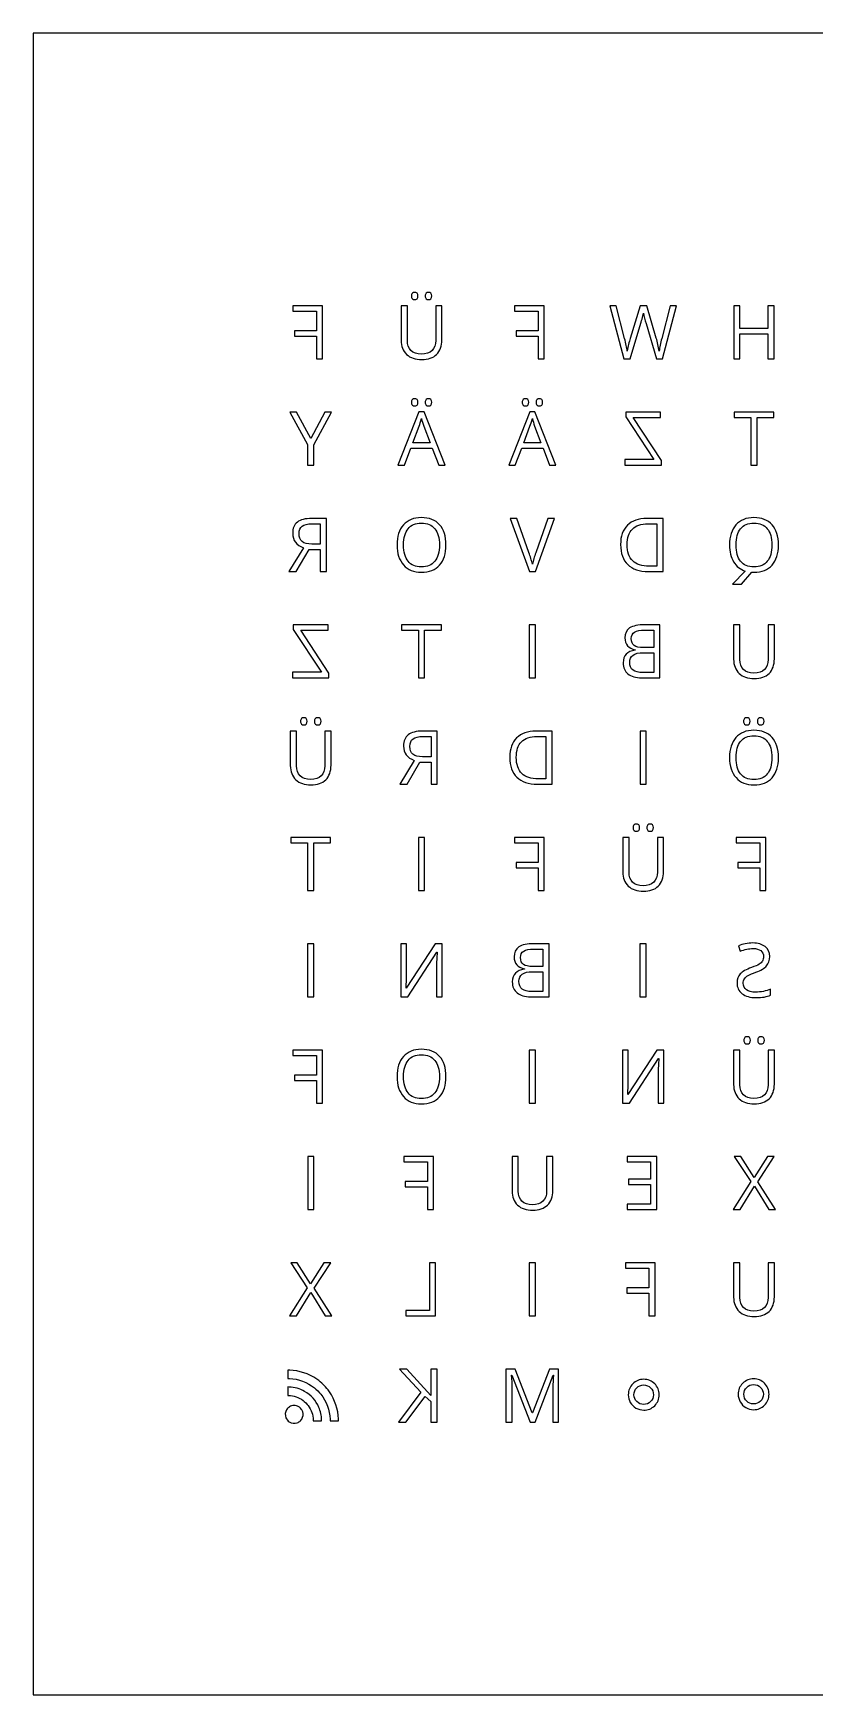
# Model space of a CAD drawing. Header units: millimetres. Extents: x 0 to 500, y 0 to 500.
# Drawn here: x 0 to 235, y 0 to 500 of the extents above; entities that cross this region are included whole.
import ezdxf

# ---------------------------------------------------------------- set-up
doc = ezdxf.new("R2010")
doc.units = ezdxf.units.MM
doc.layers.get('0').update_dxf_attribs({"linetype": 'CONTINUOUS'})

msp = doc.modelspace()

# ---------------------------------------------------------------- linework, layer by layer
at = {"color": 7}
for points in [[(500.000005, 500), (0, 500), (0, -0.000005), (500.000005, -0.000005)], [(115.664827, 420.927652)], [(119.830824, 420.927652)], [(85.122147, 402.001371), (86.980977, 402.001371), (86.980977, 417.98648), (78.069493, 417.98648), (78.069493, 416.335485), (85.122147, 416.335485), (85.122147, 410.485939), (78.495922, 410.485939), (78.495922, 408.83495), (85.122147, 408.83495)], [(151.762195, 402.001371), (153.621026, 402.001371), (153.621026, 417.98648), (144.709541, 417.98648), (144.709541, 416.335485), (151.762195, 416.335485), (151.762195, 410.485939), (145.13597, 410.485939), (145.13597, 408.83495), (151.762195, 408.83495)], [(210.605952, 402.001371), (212.464782, 402.001371), (212.464782, 409.523771), (220.884221, 409.523771), (220.884221, 402.001371), (222.743051, 402.001371), (222.743051, 417.98648), (220.884221, 417.98648), (220.884221, 411.185699), (212.464782, 411.185699), (212.464782, 417.98648), (210.605952, 417.98648)], [(83.405451, 377.995741), (79.141055, 385.988295), (77.129137, 385.988295), (82.465095, 376.202607), (82.465095, 370.003186), (84.345806, 370.003186), (84.345806, 376.115141), (89.670837, 385.988295), (87.637038, 385.988295)], [(111.55897, 370.003186), (113.549033, 375.087367), (119.956554, 375.087367), (121.924736, 370.003186), (123.805447, 370.003186), (117.485398, 386.053896), (115.92179, 386.053896), (109.634523, 370.003186)], [(115.65935, 388.929462)], [(119.825347, 388.929462)], [(144.879007, 370.003186), (146.869071, 375.087367), (153.276591, 375.087367), (155.244774, 370.003186), (157.125485, 370.003186), (150.805436, 386.053896), (149.241827, 386.053896), (142.95456, 370.003186)], [(148.979387, 388.929462)], [(153.145384, 388.929462)], [(177.865484, 370.003186), (188.854503, 370.003186), (188.854503, 371.457368), (180.369448, 384.31543), (188.59209, 384.31543), (188.59209, 385.988295), (178.106044, 385.988295), (178.106044, 384.534108), (186.591099, 371.686979), (177.865484, 371.686979)], [(215.756014, 370.003186), (217.61487, 370.003186), (217.61487, 384.337301), (222.677461, 384.337301), (222.677461, 385.988295), (210.693423, 385.988295), (210.693423, 384.337301), (215.756014, 384.337301)], [(109.366632, 346.019416)], [(122.105155, 346.019416)], [(176.56429, 346.150623)], [(178.532473, 346.085022)], [(209.326612, 346.019427)], [(222.065136, 346.019416)], [(77.905478, 306.006807), (88.894497, 306.006807), (88.894497, 307.460999), (80.409441, 320.319056), (88.632056, 320.319056), (88.632056, 321.991916), (78.146037, 321.991916), (78.146037, 320.537729), (86.631092, 307.690599), (77.905478, 307.690599)], [(115.796034, 306.006807), (117.654864, 306.006807), (117.654864, 320.340926), (122.717481, 320.340926), (122.717481, 321.991916), (110.733443, 321.991916), (110.733443, 320.340926), (115.796034, 320.340926)], [(150.963974, 306.006807), (150.963974, 321.991916), (149.105144, 321.991916), (149.105144, 306.006807)], [(82.344816, 292.934903)], [(86.510813, 292.934903)], [(215.526382, 292.934903)], [(219.692379, 292.934903)], [(184.283959, 274.008628), (184.283959, 289.993731), (182.425102, 289.993731), (182.425102, 274.008628)], [(143.244332, 282.154254)], [(145.212514, 282.088653)], [(209.326612, 282.023047)], [(222.065136, 282.023047)], [(182.304822, 260.936735)], [(186.470819, 260.936735)], [(82.476022, 242.010459), (84.334879, 242.010459), (84.334879, 256.344573), (89.39747, 256.344573), (89.39747, 257.995563), (77.413432, 257.995563), (77.413432, 256.344573), (82.476023, 256.344573)], [(117.643936, 242.010459), (117.643936, 257.995563), (115.785106, 257.995563), (115.785106, 242.010459)], [(151.762195, 242.010459), (153.621026, 242.010459), (153.621026, 257.995563), (144.709541, 257.995563), (144.709541, 256.344573), (151.762195, 256.344573), (151.762195, 250.495027), (145.13597, 250.495027), (145.13597, 248.844033), (151.762195, 248.844033)], [(218.402138, 242.010459), (220.260968, 242.010459), (220.260968, 257.995563), (211.349484, 257.995563), (211.349484, 256.344573), (218.402138, 256.344573), (218.402138, 250.495027), (211.775913, 250.495027), (211.775913, 248.844033), (218.402138, 248.844033)], [(84.323925, 210.012275), (84.323925, 225.997368), (82.465095, 225.997368), (82.465095, 210.012275)], [(184.248928, 210.012275), (184.248928, 225.997368), (182.390098, 225.997368), (182.390098, 210.012275)], [(211.57147, 214.265478)], [(215.624807, 196.940376)], [(219.790777, 196.940376)], [(85.122147, 178.014095), (86.980977, 178.014095), (86.980977, 193.999189), (78.069493, 193.999189), (78.069493, 192.348215), (85.122147, 192.348215), (85.122147, 186.498674), (78.495922, 186.498674), (78.495922, 184.847674), (85.122147, 184.847674)], [(150.963974, 178.014095), (150.963974, 193.999189), (149.105144, 193.999189), (149.105144, 178.014095)], [(109.366632, 186.02851)], [(122.105155, 186.02851)], [(84.360411, 146.015916), (84.360411, 162.001009), (82.501581, 162.001009), (82.501581, 146.015916)], [(118.478591, 146.015916), (120.337421, 146.015916), (120.337421, 162.001009), (111.425937, 162.001009), (111.425937, 160.350009), (118.478591, 160.350009), (118.478591, 154.500469), (111.852366, 154.500469), (111.852366, 152.849495), (118.478591, 152.849495)], [(178.514243, 146.015916), (187.425727, 146.015916), (187.425727, 162.001009), (178.514243, 162.001009), (178.514243, 160.350009), (185.566897, 160.350009), (185.566897, 155.200239), (178.940672, 155.200239), (178.940672, 153.560166), (185.566897, 153.560166), (185.566897, 147.677844), (178.514243, 147.677844)], [(210.380104, 146.00573), (212.49042, 146.00573), (216.787624, 153.036132), (221.161372, 146.00573), (223.129554, 146.00573), (217.815451, 154.359102), (222.768716, 161.990849), (220.713062, 161.990849), (216.743889, 155.660217), (212.741933, 161.990849), (210.762797, 161.990849), (215.716062, 154.424719)], [(77.025262, 114.017711), (79.135579, 114.017711), (83.432782, 121.048087), (87.80653, 114.017711), (89.774713, 114.017711), (84.460609, 122.371056), (89.413874, 130.002804), (87.35822, 130.002804), (83.389047, 123.672171), (79.387091, 130.002804), (77.407955, 130.002804), (82.36122, 122.436673)], [(150.963974, 114.017711), (150.963974, 130.002804), (149.105144, 130.002804), (149.105144, 114.017711)], [(185.082154, 114.017711), (186.940984, 114.017711), (186.940984, 130.002804), (178.0295, 130.002804), (178.0295, 128.351804), (185.082154, 128.351804), (185.082154, 122.502263), (178.455929, 122.502263), (178.455929, 120.85129), (185.082154, 120.85129)], [(120.95607, 113.983976), (120.95607, 129.969995), (119.09724, 129.969995), (119.09724, 115.667864), (112.044586, 115.667864), (112.044586, 113.983976)], [(109.84775, 82.019505), (112.034611, 82.019505), (117.862615, 89.771506), (119.535575, 88.284521), (119.535575, 82.019505), (121.394432, 82.019505), (121.394432, 98.004598), (119.535575, 98.004598), (119.535575, 90.077655), (112.286097, 98.004598), (110.08831, 98.004598), (116.517711, 91.061693)], [(186.45534, 90.290342)], [(188.168626, 90.290342)], [(219.496507, 90.426867)], [(221.209793, 90.426867)], [(76.982399, 82.121581)]]:
    msp.add_lwpolyline(points, close=True, dxfattribs=at)
for points in [[(110.60221, 417.98648), (110.60221, 407.643171)], [(112.461066, 407.57757), (112.461066, 417.98648), (110.60221, 417.98648)], [(122.83776, 407.686907), (122.83776, 417.98648), (120.978904, 417.98648), (120.978904, 407.555705)], [(177.78349, 408.13519), (175.268573, 417.98648), (173.30039, 417.98648), (177.575739, 402.001371)], [(187.296372, 408.266397), (184.43157, 417.98648), (182.463387, 417.98648), (179.456424, 408.178926)], [(184.212865, 412.639886), (187.340108, 402.001371), (189.177057, 402.001371), (193.430525, 417.98648), (191.462343, 417.98648), (188.936524, 408.113325)], [(177.575739, 402.001371), (179.412688, 402.001371), (182.63833, 412.705486)], [(114.12855, 376.760227), (115.98738, 381.713205)], [(117.419781, 381.713205), (119.300493, 376.760227), (114.12855, 376.760227)], [(147.448588, 376.760227), (149.307418, 381.713205)], [(150.739819, 381.713205), (152.62053, 376.760227), (147.448588, 376.760227)], [(86.264776, 344.6527), (86.264776, 338.004997), (88.123633, 338.004997), (88.123633, 353.9901), (83.738958, 353.9901)], [(83.848284, 352.360981), (86.264776, 352.360981), (86.264776, 346.249027)], [(145.37653, 353.9901), (143.375539, 353.9901), (149.137952, 338.004997), (150.974901, 338.004997), (156.704506, 353.9901), (154.736324, 353.9901), (151.062372, 343.646802)], [(149.0286, 343.712403), (145.37653, 353.9901)], [(184.896284, 338.004997), (189.324694, 338.004997), (189.324694, 353.9901), (184.426093, 353.9901)], [(184.76505, 352.382846), (187.465838, 352.382846), (187.465838, 339.612256), (185.202433, 339.612256)], [(81.202186, 345.188455), (76.861247, 338.004997), (79.059061, 338.004997), (82.929809, 344.6527), (86.264776, 344.6527)], [(86.264776, 346.249027), (83.717077, 346.249027)], [(214.050245, 338.158069), (210.245113, 334.200061), (212.945901, 334.200061), (216.06219, 337.808189), (216.663561, 337.786334)], [(182.840604, 306.006807), (188.417121, 306.006807), (188.417121, 321.991916)], [(183.824695, 320.384657), (186.55829, 320.384657), (186.55829, 315.147399)], [(188.417121, 321.991916), (183.901239, 321.991916)], [(210.562216, 321.991916), (210.562216, 311.648612)], [(212.421047, 311.583012), (212.421047, 321.991916), (210.562216, 321.991916)], [(222.79774, 311.692348), (222.79774, 321.991916), (220.938884, 321.991916), (220.938884, 311.561141)], [(186.55829, 315.147399), (183.496691, 315.147399)], [(180.981773, 314.49138), (180.981773, 314.382044)], [(186.55829, 313.572948), (186.55829, 307.592201), (183.223323, 307.592201)], [(183.376411, 313.572948), (186.55829, 313.572948)], [(77.282225, 289.993731), (77.282225, 279.650433)], [(79.141055, 279.584827), (79.141055, 289.993731), (77.282225, 289.993731)], [(89.517749, 279.694164), (89.517749, 289.993731), (87.658919, 289.993731), (87.658919, 279.562962)], [(119.584788, 280.656331), (119.584788, 274.008628), (121.443618, 274.008628), (121.443618, 289.993731), (117.058943, 289.993731)], [(117.168295, 288.364607), (119.584788, 288.364607), (119.584788, 282.252658)], [(151.576299, 274.008628), (156.00471, 274.008628), (156.00471, 289.993731), (151.106135, 289.993731)], [(151.445092, 288.386478), (154.14588, 288.386478), (154.14588, 275.615887), (151.882475, 275.615887)], [(114.522171, 281.192081), (110.181258, 274.008628), (112.379046, 274.008628), (116.24982, 280.656331), (119.584788, 280.656331)], [(119.584788, 282.252658), (117.037088, 282.252658)], [(177.242232, 257.995563), (177.242232, 247.652254)], [(179.101062, 247.586659), (179.101062, 257.995563), (177.242232, 257.995563)], [(189.477756, 247.695995), (189.477756, 257.995563), (187.618926, 257.995563), (187.618926, 247.564788)], [(112.21503, 216.823973), (112.21503, 225.997368), (110.47648, 225.997368), (110.47648, 210.012275)], [(121.246794, 219.098199), (121.246794, 210.012275), (122.96349, 210.012275), (122.96349, 225.997368), (120.864101, 225.997368), (112.14944, 212.636359), (112.061969, 212.636359)], [(149.520645, 210.012275), (155.097162, 210.012275), (155.097162, 225.997368)], [(155.097162, 225.997368), (150.581281, 225.997368)], [(211.976018, 225.352287), (212.555534, 223.734095)], [(110.47648, 210.012275), (112.59775, 210.012275), (121.334292, 223.427946), (121.421763, 223.427946)], [(150.504737, 224.390103), (153.238332, 224.390103), (153.238332, 219.152861)], [(147.661815, 218.496827), (147.661815, 218.387501)], [(153.238332, 217.578405), (153.238332, 211.597658), (149.903339, 211.597658)], [(150.056427, 217.578405), (153.238332, 217.578405)], [(153.238332, 219.152861), (150.176706, 219.152861)], [(221.63106, 210.526148), (221.63106, 212.319283)], [(178.855052, 184.825793), (178.855052, 193.999189), (177.116475, 193.999189), (177.116475, 178.014095)], [(177.116475, 178.014095), (179.237746, 178.014095), (187.974288, 191.429767), (188.061759, 191.429767)], [(187.886816, 187.100019), (187.886816, 178.014095), (189.603512, 178.014095), (189.603512, 193.999189), (187.504123, 193.999189), (178.789436, 180.63818), (178.701965, 180.63818)], [(210.562216, 193.999189), (210.562216, 183.655885)], [(212.421047, 183.590295), (212.421047, 193.999189), (210.562216, 193.999189)], [(222.79774, 183.699621), (222.79774, 193.999189), (220.938884, 193.999189), (220.938884, 183.56844)], [(143.958654, 162.001009), (143.958654, 151.657706)], [(145.817484, 151.592116), (145.817484, 162.001009), (143.958654, 162.001009)], [(156.194178, 151.701442), (156.194178, 162.001009), (154.335321, 162.001009), (154.335321, 151.570235)], [(210.562216, 130.002804), (210.562216, 119.6595)], [(212.421047, 119.59391), (212.421047, 130.002804), (210.562216, 130.002804)], [(222.79774, 119.703236), (222.79774, 130.002804), (220.938884, 130.002804), (220.938884, 119.572029)], [(77.091355, 97.680907), (76.549303, 97.694136), (76.553536, 96.432047), (76.55777, 95.169932), (77.008276, 95.156702)], [(156.234342, 92.187866), (156.234342, 82.019505), (157.951011, 82.019505), (157.951011, 98.004598), (155.151825, 98.004598), (150.089235, 84.818532), (150.001764, 84.818532), (144.895411, 98.004598), (142.11808, 98.004598), (142.11808, 82.019505), (143.976937, 82.019505), (143.976937, 92.319073)], [(143.823849, 96.167728), (143.91132, 96.167728), (149.378485, 82.019505), (150.876503, 82.019505)], [(150.876503, 82.019505), (156.299932, 96.189609), (156.387403, 96.189609)], [(76.909057, 92.608183), (76.557399, 92.617708), (76.549462, 91.356386), (76.541524, 90.095038), (76.788751, 90.087365)], [(84.159963, 82.716444), (84.167901, 82.469323), (85.430598, 82.476202), (85.430757, 82.476096)], [(85.430757, 82.476096), (86.693481, 82.482976), (86.686866, 82.762852)], [(89.230041, 82.934805), (89.24327, 82.484113), (90.504751, 82.481388)], [(90.504751, 82.481388), (91.76684, 82.478742), (91.753875, 83.019577)]]:
    msp.add_lwpolyline(points, dxfattribs=at)
for points in [[(113.980939, 421.74768), (113.776822, 421.580029), (113.674763, 421.306687), (113.674763, 420.927652)], [(113.674763, 420.927652), (113.674763, 420.563193), (113.776822, 420.289849), (113.980939, 420.107618)], [(114.680735, 421.999156), (114.411019, 421.999156), (114.177754, 421.915331), (113.980939, 421.74768)], [(113.980939, 420.107618), (114.177754, 419.932679), (114.411019, 419.845209), (114.680735, 419.845209)], [(115.380532, 421.74768), (115.183717, 421.915331), (114.950452, 421.999156), (114.680735, 421.999156)], [(114.680735, 419.845209), (114.950452, 419.845209), (115.183717, 419.932679), (115.380532, 420.107618)], [(115.664827, 420.927652), (115.664827, 421.306687), (115.570062, 421.580029), (115.380532, 421.74768)], [(115.380532, 420.107618), (115.570062, 420.289849), (115.664827, 420.563193), (115.664827, 420.927652)], [(118.135982, 421.74768), (117.931882, 421.580029), (117.829833, 421.306687), (117.829833, 420.927652)], [(117.829833, 420.927652), (117.829833, 420.563193), (117.931882, 420.289849), (118.135982, 420.107618)], [(118.846732, 421.999156), (118.569714, 421.999156), (118.332797, 421.915331), (118.135982, 421.74768)], [(118.135982, 420.107618), (118.332797, 419.932679), (118.569714, 419.845209), (118.846732, 419.845209)], [(119.546529, 421.74768), (119.349696, 421.915331), (119.116431, 421.999156), (118.846732, 421.999156)], [(118.846732, 419.845209), (119.116431, 419.845209), (119.349696, 419.932679), (119.546529, 420.107618)], [(119.830824, 420.927652), (119.830824, 421.306687), (119.736059, 421.580029), (119.546529, 421.74768)], [(119.546529, 420.107618), (119.736059, 420.289849), (119.830824, 420.563193), (119.830824, 420.927652)], [(183.152256, 414.498621), (183.341768, 415.220245), (183.440176, 415.653948), (183.447478, 415.79973)], [(183.447478, 415.79973), (183.607851, 414.837564), (183.86298, 413.784283), (184.212865, 412.639886)], [(182.63833, 412.705486), (182.791417, 413.179281), (182.962726, 413.776992), (183.152256, 414.498621)], [(110.60221, 407.643171), (110.60221, 405.820883), (111.152578, 404.388567), (112.253316, 403.346221)], [(113.554484, 404.483326), (112.825539, 405.204951), (112.461066, 406.236366), (112.461066, 407.57757)], [(120.978904, 407.555705), (120.978904, 406.221789), (120.614431, 405.197663), (119.885486, 404.483326)], [(121.263225, 403.357154), (122.312915, 404.406791), (122.83776, 405.850042), (122.83776, 407.686907)], [(178.570758, 404.35212), (178.432257, 405.38718), (178.169835, 406.648204), (177.78349, 408.13519)], [(179.456424, 408.178926), (179.106539, 407.049106), (178.811317, 405.773504), (178.570758, 404.35212)], [(188.171111, 404.35212), (187.974296, 405.686036), (187.682717, 406.990795), (187.296372, 408.266397)], [(188.936524, 408.113325), (188.586622, 406.728387), (188.331484, 405.474651), (188.171111, 404.35212)], [(112.253316, 403.346221), (113.354035, 402.303872), (114.866614, 401.782698), (116.791052, 401.782698)], [(116.670772, 403.411822), (115.322209, 403.411822), (114.283446, 403.76899), (113.554484, 404.483326)], [(119.885486, 404.483326), (119.156524, 403.76899), (118.084953, 403.411822), (116.670772, 403.411822)], [(116.791052, 401.782698), (118.715508, 401.782698), (120.206232, 402.307517), (121.263225, 403.357154)], [(114.675259, 390.000971), (114.405542, 390.000971), (114.172277, 389.917146), (113.975462, 389.749496)], [(115.375055, 389.749496), (115.17824, 389.917146), (114.944975, 390.000971), (114.675259, 390.000971)], [(118.841255, 390.000971), (118.564254, 390.000971), (118.327346, 389.917146), (118.130532, 389.749496)], [(119.541052, 389.749496), (119.344237, 389.917146), (119.110972, 390.000971), (118.841255, 390.000971)], [(147.995296, 390.000971), (147.72558, 390.000971), (147.492314, 389.917146), (147.2955, 389.749496)], [(148.695093, 389.749496), (148.498278, 389.917146), (148.265012, 390.000971), (147.995296, 390.000971)], [(152.161293, 390.000971), (151.884292, 390.000971), (151.647384, 389.917146), (151.450569, 389.749496)], [(152.861089, 389.749496), (152.664275, 389.917146), (152.431009, 390.000971), (152.161293, 390.000971)], [(113.975462, 389.749496), (113.771362, 389.581845), (113.669313, 389.3085), (113.669313, 388.929462)], [(113.669313, 388.929462), (113.669313, 388.565007), (113.771362, 388.291664), (113.975462, 388.109433)], [(113.975462, 388.109433), (114.172277, 387.934494), (114.405542, 387.847025), (114.675259, 387.847025)], [(114.675259, 387.847025), (114.944975, 387.847025), (115.17824, 387.934494), (115.375055, 388.109433)], [(115.65935, 388.929462), (115.65935, 389.3085), (115.564585, 389.581845), (115.375055, 389.749496)], [(115.375055, 388.109433), (115.564585, 388.291664), (115.65935, 388.565007), (115.65935, 388.929462)], [(118.130532, 389.749496), (117.926414, 389.581845), (117.824356, 389.3085), (117.824356, 388.929462)], [(117.824356, 388.929462), (117.824356, 388.565007), (117.926414, 388.291664), (118.130532, 388.109433)], [(118.130532, 388.109433), (118.327346, 387.934494), (118.564254, 387.847025), (118.841255, 387.847025)], [(118.841255, 387.847025), (119.110972, 387.847025), (119.344237, 387.934494), (119.541052, 388.109433)], [(119.825347, 388.929462), (119.825347, 389.3085), (119.730582, 389.581845), (119.541052, 389.749496)], [(119.541052, 388.109433), (119.730582, 388.291664), (119.825347, 388.565007), (119.825347, 388.929462)], [(147.2955, 389.749496), (147.0914, 389.581845), (146.98935, 389.3085), (146.98935, 388.929462)], [(146.98935, 388.929462), (146.98935, 388.565007), (147.0914, 388.291664), (147.2955, 388.109433)], [(147.2955, 388.109433), (147.492314, 387.934494), (147.72558, 387.847025), (147.995296, 387.847025)], [(147.995296, 387.847025), (148.265012, 387.847025), (148.498278, 387.934494), (148.695093, 388.109433)], [(148.979387, 388.929462), (148.979387, 389.3085), (148.884622, 389.581845), (148.695093, 389.749496)], [(148.695093, 388.109433), (148.884622, 388.291664), (148.979387, 388.565007), (148.979387, 388.929462)], [(151.450569, 389.749496), (151.246452, 389.581845), (151.144393, 389.3085), (151.144393, 388.929462)], [(151.144393, 388.929462), (151.144393, 388.565007), (151.246452, 388.291664), (151.450569, 388.109433)], [(151.450569, 388.109433), (151.647384, 387.934494), (151.884292, 387.847025), (152.161293, 387.847025)], [(152.161293, 387.847025), (152.431009, 387.847025), (152.664275, 387.934494), (152.861089, 388.109433)], [(153.145384, 388.929462), (153.145384, 389.3085), (153.050619, 389.581845), (152.861089, 389.749496)], [(152.861089, 388.109433), (153.050619, 388.291664), (153.145384, 388.565007), (153.145384, 388.929462)], [(115.98738, 381.713205), (116.227939, 382.340074), (116.475783, 383.10908), (116.730912, 384.020224)], [(116.730912, 384.020224), (116.891285, 383.320465), (117.120908, 382.551458), (117.419781, 381.713205)], [(149.307418, 381.713205), (149.547977, 382.340074), (149.795821, 383.10908), (150.05095, 384.020224)], [(150.05095, 384.020224), (150.211323, 383.320465), (150.440946, 382.551458), (150.739819, 381.713205)], [(79.398019, 352.863928), (78.457654, 352.113146), (77.987472, 350.983328), (77.987472, 349.474472)], [(83.738958, 353.9901), (81.77806, 353.9901), (80.331081, 353.614709), (79.398019, 352.863928)], [(79.911919, 349.376074), (79.911919, 350.432996), (80.225371, 351.194712), (80.852275, 351.661222)], [(80.852275, 351.661222), (81.471893, 352.127728), (82.470563, 352.360981), (83.848284, 352.360981)], [(111.302033, 352.054837), (110.011766, 350.597004), (109.366632, 348.585197), (109.366632, 346.019416)], [(116.681726, 354.241581), (114.385513, 354.241581), (112.592282, 353.512667), (111.302033, 352.054837)], [(111.334815, 346.019416), (111.334815, 348.169717), (111.786776, 349.798843), (112.690698, 350.906794)], [(112.690698, 350.906794), (113.587301, 352.022034), (114.917643, 352.579654), (116.681726, 352.579654)], [(122.148891, 352.087635), (120.865926, 353.523599), (119.043538, 354.241581), (116.681726, 354.241581)], [(116.681726, 352.579654), (118.453076, 352.579654), (119.80164, 352.01839), (120.727417, 350.895862)], [(120.727417, 350.895862), (121.645909, 349.780622), (122.105155, 348.15514), (122.105155, 346.019416)], [(124.073338, 346.041287), (124.073338, 348.643513), (123.431856, 350.658963), (122.148891, 352.087635)], [(178.630898, 351.92363), (177.253159, 350.54598), (176.56429, 348.621644), (176.56429, 346.150623)], [(178.532473, 346.085022), (178.532472, 348.16972), (179.057326, 349.74053), (180.107034, 350.797453)], [(184.426093, 353.9901), (181.94035, 353.9901), (180.008618, 353.301277), (178.630898, 351.92363)], [(180.107034, 350.797453), (181.14944, 351.854382), (182.702112, 352.382846), (184.76505, 352.382846)], [(211.262013, 352.054848), (209.971746, 350.597015), (209.326612, 348.585208), (209.326612, 346.019427)], [(216.641706, 354.241592), (214.345494, 354.241592), (212.552262, 353.512677), (211.262013, 352.054848)], [(211.294795, 346.019416), (211.294795, 348.169717), (211.746747, 349.798843), (212.650652, 350.906794)], [(212.650652, 350.906794), (213.547272, 352.022034), (214.877624, 352.579654), (216.641706, 352.579654)], [(222.108871, 352.087646), (220.825907, 353.52361), (219.003518, 354.241592), (216.641706, 354.241592)], [(216.641706, 352.579654), (218.413074, 352.579654), (219.761638, 352.01839), (220.687397, 350.895862)], [(220.687397, 350.895862), (221.60589, 349.780622), (222.065136, 348.15514), (222.065136, 346.019416)], [(224.033318, 346.041297), (224.033318, 348.643524), (223.391836, 350.658973), (222.108871, 352.087646)], [(77.987472, 349.474472), (77.987472, 347.360621), (79.059043, 345.931948), (81.202186, 345.188455)], [(80.83042, 347.02532), (80.218086, 347.550137), (79.911919, 348.333721), (79.911919, 349.376074)], [(83.717077, 346.249027), (82.404955, 346.249027), (81.442736, 346.507791), (80.83042, 347.02532)], [(109.366632, 346.019416), (109.366632, 343.460924), (110.015408, 341.449118), (111.31296, 339.984)], [(112.690698, 341.088308), (111.786776, 342.203548), (111.334815, 343.847251), (111.334815, 346.019416)], [(122.105155, 346.019416), (122.105155, 343.854539), (121.645909, 342.210836), (120.727417, 341.088308)], [(122.159818, 339.940265), (123.435498, 341.383518), (124.073338, 343.417192), (124.073338, 346.041287)], [(176.56429, 346.150623), (176.56429, 343.511948), (177.282316, 341.492854), (178.718369, 340.093342)], [(180.205433, 341.24138), (179.090126, 342.334755), (178.532472, 343.949302), (178.532473, 346.085022)], [(209.326612, 346.019416), (209.326612, 343.971164), (209.73848, 342.269147), (210.562216, 340.913365)], [(212.650652, 341.088308), (211.746747, 342.203548), (211.294795, 343.847251), (211.294795, 346.019416)], [(222.065136, 346.019416), (222.065136, 343.854539), (221.60589, 342.210836), (220.687397, 341.088308)], [(222.119799, 339.940275), (223.395478, 341.383528), (224.033318, 343.417202), (224.033318, 346.041297)], [(116.703581, 339.415448), (114.932231, 339.415448), (113.594603, 339.973068), (112.690698, 341.088308)], [(120.727417, 341.088308), (119.80164, 339.973068), (118.460361, 339.415448), (116.703581, 339.415448)], [(150.056427, 340.180808), (149.793995, 341.361651), (149.451386, 342.538849), (149.0286, 343.712403)], [(151.062372, 343.646802), (150.639586, 342.458668), (150.304271, 341.303336), (150.056427, 340.180808)], [(178.718369, 340.093342), (180.147119, 338.701112), (182.206424, 338.004997), (184.896284, 338.004997)], [(185.202433, 339.612256), (182.986407, 339.612256), (181.32074, 340.155297), (180.205433, 341.24138)], [(210.562216, 340.913365), (211.385935, 339.557584), (212.548611, 338.639152), (214.050245, 338.158069)], [(216.663561, 339.415448), (214.892193, 339.415448), (213.554557, 339.973068), (212.650652, 341.088308)], [(220.687397, 341.088308), (219.761638, 339.973068), (218.420359, 339.415448), (216.663561, 339.415448)], [(111.31296, 339.984), (112.603209, 338.518883), (114.400083, 337.786324), (116.703581, 337.786324)], [(116.703581, 337.786324), (119.058108, 337.786324), (120.876854, 338.504304), (122.159818, 339.940265)], [(216.663561, 337.786334), (219.018088, 337.786334), (220.836834, 338.504315), (222.119799, 339.940275)], [(179.297886, 321.040681), (178.350236, 320.406524), (177.876412, 319.404266), (177.876412, 318.033908)], [(183.901239, 321.991916), (181.779986, 321.991916), (180.245535, 321.674837), (179.297886, 321.040681)], [(180.763095, 319.783306), (181.404569, 320.184207), (182.425102, 320.384657), (183.824695, 320.384657)], [(177.876412, 318.033908), (177.876412, 317.086319), (178.142485, 316.302736), (178.674633, 315.683159)], [(178.674633, 315.683159), (179.199478, 315.070867), (179.968525, 314.673608), (180.981773, 314.49138)], [(179.800859, 317.848033), (179.800859, 318.7446), (180.121604, 319.389691), (180.763095, 319.783306)], [(180.66467, 315.759692), (180.088796, 316.175173), (179.800859, 316.871286), (179.800859, 317.848033)], [(183.496691, 315.147399), (182.184552, 315.147399), (181.240545, 315.351497), (180.66467, 315.759692)], [(180.981773, 314.382044), (178.554345, 313.966564), (177.34063, 312.690961), (177.34063, 310.555238)], [(177.34063, 310.555238), (177.34063, 309.126565), (177.825391, 308.011325), (178.794913, 307.209518)], [(179.330694, 310.686439), (179.330694, 311.677766), (179.666018, 312.406683), (180.336666, 312.873189)], [(180.314785, 308.33569), (179.658724, 308.838642), (179.330694, 309.622225), (179.330694, 310.686439)], [(180.336666, 312.873189), (181.000012, 313.339695), (182.01326, 313.572948), (183.376411, 313.572948)], [(210.562216, 311.648612), (210.562216, 309.826325), (211.112576, 308.394006), (212.213296, 307.351657)], [(213.51449, 308.488763), (212.785528, 309.210387), (212.421047, 310.241803), (212.421047, 311.583012)], [(220.938884, 311.561141), (220.938884, 310.227225), (220.574411, 309.203099), (219.845467, 308.488763)], [(221.223179, 307.36259), (222.272886, 308.412231), (222.79774, 309.855484), (222.79774, 311.692348)], [(178.794913, 307.209518), (179.757132, 306.407711), (181.105695, 306.006807), (182.840604, 306.006807)], [(183.223323, 307.592201), (181.933074, 307.592201), (180.963561, 307.840031), (180.314785, 308.33569)], [(212.213296, 307.351657), (213.314015, 306.309312), (214.826594, 305.788139), (216.751032, 305.788139)], [(216.630753, 307.417258), (215.282189, 307.417258), (214.243435, 307.774426), (213.51449, 308.488763)], [(219.845467, 308.488763), (219.116504, 307.774426), (218.044933, 307.417258), (216.630753, 307.417258)], [(216.751032, 305.788139), (218.675488, 305.788139), (220.166203, 306.312956), (221.223179, 307.36259)], [(80.660928, 293.754937), (80.456828, 293.587283), (80.354779, 293.313938), (80.354779, 292.934903)], [(80.354779, 292.934903), (80.354779, 292.570445), (80.456828, 292.297104), (80.660928, 292.11488)], [(81.360724, 294.006413), (81.091008, 294.006413), (80.857743, 293.922587), (80.660928, 293.754937)], [(80.660928, 292.11488), (80.857743, 291.939938), (81.091008, 291.852466), (81.360724, 291.852466)], [(82.060521, 293.754937), (81.863706, 293.922587), (81.630441, 294.006413), (81.360724, 294.006413)], [(81.360724, 291.852466), (81.630441, 291.852466), (81.863706, 291.939938), (82.060521, 292.11488)], [(82.344816, 292.934903), (82.344816, 293.313938), (82.250051, 293.587283), (82.060521, 293.754937)], [(82.060521, 292.11488), (82.250051, 292.297104), (82.344816, 292.570445), (82.344816, 292.934903)], [(84.815971, 293.754937), (84.611871, 293.587283), (84.509822, 293.313938), (84.509822, 292.934903)], [(84.509822, 292.934903), (84.509822, 292.570445), (84.611871, 292.297104), (84.815971, 292.11488)], [(85.526721, 294.006413), (85.24972, 294.006413), (85.012803, 293.922587), (84.815971, 293.754937)], [(84.815971, 292.11488), (85.012803, 291.939938), (85.24972, 291.852466), (85.526721, 291.852466)], [(86.226518, 293.754937), (86.029703, 293.922587), (85.796438, 294.006413), (85.526721, 294.006413)], [(85.526721, 291.852466), (85.796438, 291.852466), (86.029703, 291.939938), (86.226518, 292.11488)], [(86.510813, 292.934903), (86.510813, 293.313938), (86.416048, 293.587283), (86.226518, 293.754937)], [(86.226518, 292.11488), (86.416048, 292.297104), (86.510813, 292.570445), (86.510813, 292.934903)], [(216.641706, 290.245212), (214.345494, 290.245212), (212.552262, 289.516298), (211.262013, 288.058468)], [(213.842494, 293.754937), (213.638395, 293.587283), (213.536345, 293.313938), (213.536345, 292.934903)], [(213.536345, 292.934903), (213.536345, 292.570445), (213.638395, 292.297104), (213.842494, 292.11488)], [(214.542317, 294.006413), (214.272601, 294.006413), (214.039327, 293.922587), (213.842494, 293.754937)], [(213.842494, 292.11488), (214.039327, 291.939938), (214.272601, 291.852466), (214.542317, 291.852466)], [(215.242114, 293.754937), (215.045281, 293.922587), (214.812016, 294.006413), (214.542317, 294.006413)], [(214.542317, 291.852466), (214.812016, 291.852466), (215.045281, 291.939938), (215.242114, 292.11488)], [(215.526382, 292.934903), (215.526382, 293.313938), (215.431626, 293.587283), (215.242114, 293.754937)], [(215.242114, 292.11488), (215.431626, 292.297104), (215.526382, 292.570445), (215.526382, 292.934903)], [(222.108871, 288.091266), (220.825907, 289.52723), (219.003518, 290.245212), (216.641706, 290.245212)], [(217.997564, 293.754937), (217.793447, 293.587283), (217.691388, 293.313938), (217.691388, 292.934903)], [(217.691388, 292.934903), (217.691388, 292.570445), (217.793447, 292.297104), (217.997564, 292.11488)], [(218.708288, 294.006413), (218.431286, 294.006413), (218.194378, 293.922587), (217.997564, 293.754937)], [(217.997564, 292.11488), (218.194378, 291.939938), (218.431286, 291.852466), (218.708288, 291.852466)], [(219.408084, 293.754937), (219.211269, 293.922587), (218.978004, 294.006413), (218.708288, 294.006413)], [(218.708288, 291.852466), (218.978004, 291.852466), (219.211269, 291.939938), (219.408084, 292.11488)], [(219.692379, 292.934903), (219.692379, 293.313938), (219.597614, 293.587283), (219.408084, 293.754937)], [(219.408084, 292.11488), (219.597614, 292.297104), (219.692379, 292.570445), (219.692379, 292.934903)], [(112.71803, 288.867559), (111.777665, 288.116777), (111.307483, 286.986959), (111.307483, 285.478103)], [(111.307483, 285.478103), (111.307483, 283.364248), (112.379046, 281.935574), (114.522171, 281.192081)], [(117.058943, 289.993731), (115.098063, 289.993731), (113.651092, 289.618341), (112.71803, 288.867559)], [(113.23193, 285.379705), (113.23193, 286.436627), (113.545382, 287.198343), (114.172286, 287.664853)], [(114.150405, 283.028956), (113.538088, 283.553769), (113.23193, 284.337352), (113.23193, 285.379705)], [(114.172286, 287.664853), (114.791905, 288.131356), (115.790574, 288.364607), (117.168295, 288.364607)], [(145.310913, 287.927256), (143.933192, 286.54961), (143.244332, 284.625276), (143.244332, 282.154254)], [(145.212514, 282.088653), (145.212514, 284.173348), (145.73736, 285.744158), (146.78705, 286.801084)], [(151.106135, 289.993731), (148.620392, 289.993731), (146.688651, 289.304906), (145.310913, 287.927256)], [(146.78705, 286.801084), (147.829455, 287.858013), (149.382136, 288.386478), (151.445092, 288.386478)], [(211.262013, 288.058468), (209.971746, 286.600635), (209.326612, 284.588828), (209.326612, 282.023047)], [(211.294795, 282.023047), (211.294795, 284.173348), (211.746747, 285.802474), (212.650652, 286.910425)], [(212.650652, 286.910425), (213.547272, 288.025665), (214.877624, 288.583285), (216.641706, 288.583285)], [(216.641706, 288.583285), (218.413074, 288.583285), (219.761638, 288.022021), (220.687397, 286.899493)], [(220.687397, 286.899493), (221.60589, 285.784253), (222.065136, 284.158771), (222.065136, 282.023047)], [(224.033318, 282.044918), (224.033318, 284.647144), (223.391836, 286.662594), (222.108871, 288.091266)], [(117.037088, 282.252658), (115.724966, 282.252658), (114.762739, 282.511424), (114.150405, 283.028956)], [(143.244332, 282.154254), (143.244332, 279.515582), (143.962349, 277.496489), (145.398384, 276.096973)], [(146.885475, 277.245011), (145.770168, 278.338386), (145.212514, 279.952933), (145.212514, 282.088653)], [(209.326612, 282.023047), (209.326612, 279.464558), (209.975388, 277.452753), (211.27294, 275.987632)], [(212.650652, 277.091939), (211.746747, 278.207179), (211.294795, 279.850882), (211.294795, 282.023047)], [(222.065136, 282.023047), (222.065136, 279.85817), (221.60589, 278.214467), (220.687397, 277.091939)], [(222.119799, 275.943901), (223.395478, 277.38715), (224.033318, 279.420823), (224.033318, 282.044918)], [(77.282225, 279.650433), (77.282225, 277.828142), (77.832585, 276.395824), (78.933305, 275.353478)], [(78.933305, 275.353478), (80.034024, 274.311129), (81.546612, 273.789955), (83.471068, 273.789955)], [(80.234499, 276.490583), (79.505537, 277.212211), (79.141055, 278.243626), (79.141055, 279.584827)], [(83.350788, 275.419079), (82.002207, 275.419079), (80.963444, 275.776247), (80.234499, 276.490583)], [(86.565475, 276.490583), (85.836513, 275.776247), (84.764951, 275.419079), (83.350788, 275.419079)], [(83.471068, 273.789955), (85.395506, 273.789955), (86.886221, 274.314773), (87.943214, 275.364411)], [(87.658919, 279.562962), (87.658919, 278.229046), (87.294438, 277.20492), (86.565475, 276.490583)], [(87.943214, 275.364411), (88.992904, 276.414048), (89.517749, 277.857299), (89.517749, 279.694164)], [(145.398384, 276.096973), (146.827152, 274.704743), (148.886457, 274.008628), (151.576299, 274.008628)], [(151.882475, 275.615887), (149.666431, 275.615887), (148.000764, 276.158928), (146.885475, 277.245011)], [(211.27294, 275.987632), (212.56319, 274.522514), (214.360063, 273.789955), (216.663561, 273.789955)], [(216.663561, 275.419079), (214.892193, 275.419079), (213.554557, 275.976699), (212.650652, 277.091939)], [(220.687397, 277.091939), (219.761638, 275.976699), (218.420359, 275.419079), (216.663561, 275.419079)], [(216.663561, 273.789955), (219.018088, 273.789955), (220.836834, 274.507937), (222.119799, 275.943901)], [(180.620935, 261.756763), (180.416835, 261.589112), (180.314785, 261.31577), (180.314785, 260.936735)], [(180.314785, 260.936735), (180.314785, 260.572276), (180.416835, 260.298932), (180.620935, 260.116701)], [(181.320731, 262.008239), (181.051032, 262.008239), (180.817767, 261.924414), (180.620935, 261.756763)], [(180.620935, 260.116701), (180.817767, 259.941765), (181.051032, 259.854298), (181.320731, 259.854298)], [(182.020554, 261.756763), (181.823722, 261.924414), (181.590447, 262.008239), (181.320731, 262.008239)], [(181.320731, 259.854298), (181.590447, 259.854298), (181.823722, 259.941765), (182.020554, 260.116701)], [(182.304822, 260.936735), (182.304822, 261.31577), (182.210066, 261.589112), (182.020554, 261.756763)], [(182.020554, 260.116701), (182.210066, 260.298932), (182.304822, 260.572276), (182.304822, 260.936735)], [(184.776004, 261.756763), (184.571887, 261.589112), (184.469828, 261.31577), (184.469828, 260.936735)], [(184.469828, 260.936735), (184.469828, 260.572276), (184.571887, 260.298932), (184.776004, 260.116701)], [(185.486728, 262.008239), (185.209727, 262.008239), (184.972819, 261.924414), (184.776004, 261.756763)], [(184.776004, 260.116701), (184.972819, 259.941765), (185.209727, 259.854298), (185.486728, 259.854298)], [(186.186524, 261.756763), (185.98971, 261.924414), (185.756444, 262.008239), (185.486728, 262.008239)], [(185.486728, 259.854298), (185.756444, 259.854298), (185.98971, 259.941765), (186.186524, 260.116701)], [(186.470819, 260.936735), (186.470819, 261.31577), (186.376054, 261.589112), (186.186524, 261.756763)], [(186.186524, 260.116701), (186.376054, 260.298932), (186.470819, 260.572276), (186.470819, 260.936735)], [(177.242232, 247.652254), (177.242232, 245.82997), (177.792592, 244.397653), (178.893311, 243.355304)], [(180.194506, 244.492409), (179.465543, 245.214034), (179.101062, 246.24545), (179.101062, 247.586659)], [(187.618926, 247.564788), (187.618926, 246.230872), (187.254444, 245.206746), (186.525482, 244.492409)], [(187.90322, 243.366237), (188.952911, 244.415874), (189.477756, 245.859127), (189.477756, 247.695995)], [(178.893311, 243.355304), (179.994048, 242.312955), (181.506636, 241.791781), (183.431074, 241.791781)], [(183.310795, 243.420905), (181.962231, 243.420905), (180.923468, 243.778073), (180.194506, 244.492409)], [(186.525482, 244.492409), (185.796537, 243.778073), (184.724975, 243.420905), (183.310795, 243.420905)], [(183.431074, 241.791781), (185.355512, 241.791781), (186.846228, 242.3166), (187.90322, 243.366237)], [(145.977927, 225.046138), (145.030278, 224.411984), (144.556454, 223.409725), (144.556454, 222.03936)], [(150.581281, 225.997368), (148.46001, 225.997368), (146.925559, 225.680291), (145.977927, 225.046138)], [(216.360693, 226.226973), (214.77157, 226.226973), (213.310011, 225.935411), (211.976018, 225.352287)], [(220.034644, 225.133609), (219.108867, 225.862518), (217.884216, 226.226973), (216.360693, 226.226973)], [(221.423309, 222.192448), (221.423309, 223.424312), (220.960421, 224.4047), (220.034644, 225.133609)], [(121.421763, 223.427946), (121.305117, 221.853499), (121.246794, 220.41025), (121.246794, 219.098199)], [(144.556454, 222.03936), (144.556454, 221.091781), (144.822519, 220.3082), (145.354649, 219.688616)], [(146.4809, 221.85349), (146.4809, 222.750057), (146.801637, 223.395147), (147.443111, 223.788758)], [(147.344712, 219.76516), (146.768838, 220.180627), (146.4809, 220.876737), (146.4809, 221.85349)], [(147.443111, 223.788758), (148.084602, 224.189655), (149.105144, 224.390103), (150.504737, 224.390103)], [(212.555534, 223.734095), (213.874959, 224.288062), (215.157923, 224.565046), (216.404428, 224.565046)], [(216.404428, 224.565046), (217.388519, 224.565046), (218.157575, 224.353661), (218.711595, 223.930893)], [(219.236422, 220.803861), (219.032323, 220.453976), (218.689714, 220.129606), (218.208595, 219.83075)], [(218.711595, 223.930893), (219.265597, 223.508124), (219.542598, 222.921348), (219.542598, 222.170567)], [(219.542598, 222.170567), (219.542598, 221.6166), (219.44054, 221.161031), (219.236422, 220.803861)], [(220.472026, 219.338731), (221.106215, 220.067641), (221.423309, 221.01888), (221.423309, 222.192448)], [(112.160367, 214.527892), (112.211397, 215.599401), (112.229618, 216.364762), (112.21503, 216.823973)], [(147.661815, 218.387501), (145.234387, 217.972017), (144.020672, 216.696417), (144.020672, 214.5607)], [(145.354649, 219.688616), (145.879511, 219.076317), (146.648567, 218.679054), (147.661815, 218.496827)], [(146.010709, 214.691907), (146.010709, 215.68323), (146.346033, 216.41214), (147.016682, 216.878635)], [(147.016682, 216.878635), (147.680027, 217.345149), (148.693276, 217.578405), (150.056427, 217.578405)], [(150.176706, 219.152861), (148.864585, 219.152861), (147.920587, 219.356961), (147.344712, 219.76516)], [(212.522753, 216.933325), (211.888564, 216.248142), (211.57147, 215.35886), (211.57147, 214.265478)], [(215.977999, 218.857639), (214.301405, 218.259928), (213.149656, 217.61849), (212.522753, 216.933325)], [(213.452154, 214.090536), (213.452154, 214.64452), (213.565149, 215.096455), (213.791139, 215.44634)], [(213.791139, 215.44634), (214.009825, 215.803492), (214.381592, 216.131505), (214.906437, 216.430378)], [(214.906437, 216.430378), (215.423997, 216.729216), (216.214916, 217.068156), (217.279194, 217.447199)], [(218.208595, 219.83075), (217.72021, 219.53918), (216.976678, 219.214809), (215.977999, 218.857639)], [(217.279194, 217.447199), (218.766258, 217.979311), (219.830535, 218.609822), (220.472026, 219.338731)], [(112.061969, 212.636359), (112.076609, 212.833174), (112.109409, 213.463685), (112.160367, 214.527892)], [(144.020672, 214.5607), (144.020672, 213.132021), (144.505424, 212.016784), (145.474928, 211.214991)], [(145.474928, 211.214991), (146.437147, 210.41318), (147.78572, 210.012275), (149.520645, 210.012275)], [(146.994801, 212.341164), (146.33874, 212.844101), (146.010709, 213.627682), (146.010709, 214.691907)], [(149.903339, 211.597658), (148.613089, 211.597658), (147.643577, 211.845493), (146.994801, 212.341164)], [(211.57147, 214.265478), (211.57147, 212.858671), (212.081736, 211.761655), (213.102269, 210.974432)], [(213.102269, 210.974432), (214.122803, 210.187208), (215.507817, 209.793596), (217.257313, 209.793596)], [(214.39251, 212.122485), (213.765606, 212.596266), (213.452154, 213.252283), (213.452154, 214.090536)], [(217.191722, 211.422715), (215.952485, 211.422715), (215.019414, 211.655972), (214.39251, 212.122485)], [(219.487909, 211.663248), (218.71522, 211.502893), (217.949824, 211.422715), (217.191722, 211.422715)], [(217.257313, 209.793596), (219.152611, 209.793596), (220.610527, 210.03778), (221.63106, 210.526148)], [(221.63106, 212.319283), (220.974999, 212.042299), (220.260616, 211.823621), (219.487909, 211.663248)], [(213.940919, 197.760399), (213.736802, 197.592742), (213.634743, 197.319401), (213.634743, 196.940376)], [(213.634743, 196.940376), (213.634743, 196.575922), (213.736802, 196.30258), (213.940919, 196.120353)], [(214.640716, 198.011886), (214.370999, 198.011886), (214.137734, 197.928057), (213.940919, 197.760399)], [(213.940919, 196.120353), (214.137734, 195.945411), (214.370999, 195.857939), (214.640716, 195.857939)], [(215.340512, 197.760399), (215.143697, 197.928057), (214.910432, 198.011886), (214.640716, 198.011886)], [(214.640716, 195.857939), (214.910432, 195.857939), (215.143697, 195.945411), (215.340512, 196.120353)], [(215.624807, 196.940376), (215.624807, 197.319401), (215.530042, 197.592742), (215.340512, 197.760399)], [(215.340512, 196.120353), (215.530042, 196.30258), (215.624807, 196.575922), (215.624807, 196.940376)], [(218.095962, 197.760399), (217.891863, 197.592742), (217.789813, 197.319401), (217.789813, 196.940376)], [(217.789813, 196.940376), (217.789813, 196.575922), (217.891863, 196.30258), (218.095962, 196.120353)], [(218.806713, 198.011886), (218.529694, 198.011886), (218.292777, 197.928057), (218.095962, 197.760399)], [(218.095962, 196.120353), (218.292777, 195.945411), (218.529694, 195.857939), (218.806713, 195.857939)], [(219.506509, 197.760399), (219.309677, 197.928057), (219.076411, 198.011886), (218.806713, 198.011886)], [(218.806713, 195.857939), (219.076411, 195.857939), (219.309677, 195.945411), (219.506509, 196.120353)], [(219.790777, 196.940376), (219.790777, 197.319401), (219.696021, 197.592742), (219.506509, 197.760399)], [(219.506509, 196.120353), (219.696021, 196.30258), (219.790777, 196.575922), (219.790777, 196.940376)], [(111.302033, 192.06392), (110.011766, 190.606101), (109.366632, 188.594298), (109.366632, 186.02851)], [(116.681726, 194.250675), (114.385513, 194.250675), (112.592282, 193.521757), (111.302033, 192.06392)], [(111.334815, 186.02851), (111.334815, 188.178814), (111.786776, 189.807942), (112.690698, 190.915893)], [(112.690698, 190.915893), (113.587301, 192.03113), (114.917643, 192.588748), (116.681726, 192.588748)], [(122.148891, 192.096729), (120.865926, 193.532693), (119.043538, 194.250675), (116.681726, 194.250675)], [(116.681726, 192.588748), (118.453076, 192.588748), (119.80164, 192.027487), (120.727417, 190.904966)], [(120.727417, 190.904966), (121.645909, 189.789712), (122.105155, 188.164226), (122.105155, 186.02851)], [(124.073338, 186.050391), (124.073338, 188.652621), (123.431856, 190.668067), (122.148891, 192.096729)], [(188.061759, 191.429767), (187.94513, 189.85532), (187.886816, 188.41207), (187.886816, 187.100019)], [(109.366632, 186.02851), (109.366632, 183.470024), (110.015408, 181.458221), (111.31296, 179.993099)], [(112.690698, 181.097417), (111.786776, 182.212654), (111.334815, 183.856351), (111.334815, 186.02851)], [(122.105155, 186.02851), (122.105155, 183.863636), (121.645909, 182.219939), (120.727417, 181.097417)], [(122.159818, 179.949364), (123.435498, 181.392613), (124.073338, 183.426289), (124.073338, 186.050391)], [(116.703581, 179.424536), (114.932231, 179.424536), (113.594603, 179.982163), (112.690698, 181.097417)], [(120.727417, 181.097417), (119.80164, 179.982163), (118.460361, 179.424536), (116.703581, 179.424536)], [(178.701965, 180.63818), (178.716605, 180.834995), (178.749404, 181.465506), (178.800363, 182.529713)], [(178.800363, 182.529713), (178.851392, 183.601222), (178.869622, 184.366582), (178.855052, 184.825793)], [(210.562216, 183.655885), (210.562216, 181.833612), (211.112576, 180.401299), (212.213296, 179.358946)], [(213.51449, 180.496046), (212.785528, 181.21767), (212.421047, 182.249087), (212.421047, 183.590295)], [(216.630753, 179.424536), (215.282189, 179.424536), (214.243435, 179.781706), (213.51449, 180.496046)], [(219.845467, 180.496046), (219.116504, 179.781706), (218.044933, 179.424536), (216.630753, 179.424536)], [(220.938884, 183.56844), (220.938884, 182.234517), (220.574411, 181.210386), (219.845467, 180.496046)], [(221.223179, 179.369873), (222.272886, 180.419511), (222.79774, 181.86276), (222.79774, 183.699621)], [(111.31296, 179.993099), (112.603209, 178.527978), (114.400083, 177.795417), (116.703581, 177.795417)], [(116.703581, 177.795417), (119.058108, 177.795417), (120.876854, 178.513399), (122.159818, 179.949364)], [(212.213296, 179.358946), (213.314015, 178.316594), (214.826594, 177.795417), (216.751032, 177.795417)], [(216.751032, 177.795417), (218.675488, 177.795417), (220.166203, 178.320236), (221.223179, 179.369873)], [(143.958654, 151.657706), (143.958654, 149.835415), (144.509014, 148.403102), (145.609733, 147.360767)], [(146.910928, 148.497867), (146.181965, 149.219491), (145.817484, 150.250908), (145.817484, 151.592116)], [(154.335321, 151.570235), (154.335321, 150.236329), (153.970849, 149.212206), (153.241904, 148.497867)], [(154.619616, 147.371694), (155.669324, 148.421332), (156.194178, 149.864581), (156.194178, 151.701442)], [(145.609733, 147.360767), (146.710453, 146.318414), (148.223032, 145.797238), (150.14747, 145.797238)], [(150.02719, 147.426357), (148.678627, 147.426357), (147.639872, 147.783527), (146.910928, 148.497867)], [(153.241904, 148.497867), (152.512942, 147.783527), (151.44137, 147.426357), (150.02719, 147.426357)], [(150.14747, 145.797238), (152.071925, 145.797238), (153.562641, 146.322057), (154.619616, 147.371694)], [(210.562216, 119.6595), (210.562216, 117.837209), (211.112576, 116.404896), (212.213296, 115.362561)], [(212.213296, 115.362561), (213.314015, 114.320209), (214.826594, 113.799033), (216.751032, 113.799033)], [(213.51449, 116.499661), (212.785528, 117.221286), (212.421047, 118.252702), (212.421047, 119.59391)], [(216.630753, 115.428151), (215.282189, 115.428151), (214.243435, 115.785321), (213.51449, 116.499661)], [(219.845467, 116.499661), (219.116504, 115.785321), (218.044933, 115.428151), (216.630753, 115.428151)], [(216.751032, 113.799033), (218.675488, 113.799033), (220.166203, 114.323851), (221.223179, 115.373489)], [(220.938884, 119.572029), (220.938884, 118.238123), (220.574411, 117.214001), (219.845467, 116.499661)], [(221.223179, 115.373489), (222.272886, 116.423126), (222.79774, 117.866375), (222.79774, 119.703236)], [(77.008276, 95.156702), (79.691944, 95.07783), (82.350557, 94.085431), (84.533581, 92.347648)], [(85.253248, 94.959059), (82.873797, 96.628315), (79.923058, 97.612353), (77.091355, 97.680907)], [(143.976937, 92.319073), (143.976937, 93.499908), (143.925907, 94.782793), (143.823849, 96.167728)], [(156.387403, 96.189609), (156.285362, 95.06707), (156.234342, 93.733156), (156.234342, 92.187866)], [(216.576463, 95.075092), (215.285291, 95.075092), (214.187795, 94.62318), (213.283975, 93.719355)], [(219.868959, 93.719355), (218.965139, 94.62318), (217.86764, 95.075092), (216.576463, 95.075092)], [(76.788751, 90.087365), (78.300024, 90.039581), (79.809816, 89.513828), (81.101988, 88.585379)], [(81.585752, 91.278599), (80.200024, 92.074386), (78.469305, 92.566458), (76.909057, 92.608183)], [(85.862927, 86.488238), (84.983108, 88.503305), (83.472708, 90.194918), (81.585752, 91.278599)], [(84.533581, 92.347648), (84.958105, 92.009722), (86.083061, 90.884766), (86.420986, 90.460269)], [(87.294667, 93.221699), (86.461918, 94.054448), (86.082849, 94.377081), (85.253248, 94.959059)], [(86.420986, 90.460269), (88.159167, 88.276716), (89.151143, 85.619214), (89.230041, 82.934805)], [(89.032027, 91.18028), (88.45005, 92.009854), (88.127417, 92.388949), (87.294667, 93.221699)], [(91.753875, 83.019577), (91.685295, 85.851095), (90.701654, 88.800326), (89.032027, 91.18028)], [(180.242809, 93.58283), (179.338989, 92.688941), (178.887079, 91.591445), (178.887079, 90.290342)], [(178.887079, 90.290342), (178.887079, 89.456045), (179.090685, 88.681341), (179.497898, 87.966229)], [(183.535297, 94.938567), (182.244125, 94.938567), (181.146629, 94.486655), (180.242809, 93.58283)], [(180.600364, 90.290342), (180.600364, 91.124639), (180.883429, 91.819885), (181.449559, 92.376079)], [(181.464455, 88.204598), (180.888395, 88.770728), (180.600364, 89.465976), (180.600364, 90.290342)], [(181.449559, 92.376079), (182.005754, 92.942209), (182.691069, 93.225274), (183.505505, 93.225274)], [(183.505505, 93.225274), (184.329867, 93.225274), (185.03008, 92.942209), (185.606145, 92.376079)], [(186.827792, 93.58283), (185.923972, 94.486655), (184.826474, 94.938567), (183.535297, 94.938567)], [(186.45534, 90.290342), (186.45534, 89.475906), (186.167308, 88.785623), (185.591242, 88.219493)], [(185.606145, 92.376079), (186.172275, 91.809949), (186.45534, 91.114704), (186.45534, 90.290342)], [(188.168626, 90.290342), (188.168626, 91.581514), (187.721681, 92.67901), (186.827792, 93.58283)], [(186.827792, 86.997847), (187.721681, 87.891736), (188.168626, 88.989235), (188.168626, 90.290342)], [(213.283975, 93.719355), (212.380155, 92.825466), (211.928245, 91.72797), (211.928245, 90.426867)], [(211.928245, 90.426867), (211.928245, 89.59257), (212.131852, 88.817866), (212.539065, 88.102754)], [(213.641531, 90.426867), (213.641531, 91.261164), (213.924596, 91.95641), (214.490726, 92.512604)], [(214.505622, 88.341123), (213.929561, 88.907253), (213.641531, 89.602501), (213.641531, 90.426867)], [(214.490726, 92.512604), (215.046921, 93.078734), (215.732236, 93.361799), (216.546672, 93.361799)], [(216.546672, 93.361799), (217.371033, 93.361799), (218.071247, 93.078734), (218.647312, 92.512604)], [(219.496507, 90.426867), (219.496507, 89.612431), (219.208474, 88.922148), (218.632409, 88.356018)], [(218.647312, 92.512604), (219.213442, 91.946474), (219.496507, 91.251229), (219.496507, 90.426867)], [(221.209793, 90.426867), (221.209793, 91.718039), (220.762848, 92.815535), (219.868959, 93.719355)], [(219.868959, 87.134372), (220.762848, 88.028261), (221.209793, 89.12576), (221.209793, 90.426867)], [(76.161688, 85.78905), (75.72412, 85.089307), (75.647338, 84.125403), (75.966743, 83.341707)], [(77.032882, 86.659873), (76.751868, 86.483687), (76.33634, 86.068318), (76.161688, 85.78905)], [(78.347914, 87.047012), (77.898228, 87.033253), (77.38962, 86.883552), (77.032882, 86.659873)], [(79.815902, 86.686808), (79.30687, 86.962451), (78.894305, 87.06368), (78.347914, 87.047012)], [(80.759591, 85.743119), (80.609863, 86.019582), (80.092365, 86.53708), (79.815902, 86.686808)], [(80.987979, 83.530038), (81.233407, 84.254599), (81.15517, 85.01263), (80.759591, 85.743119)], [(81.101988, 88.585379), (81.422478, 88.355112), (82.43316, 87.345118), (82.658373, 87.030078)], [(82.658373, 87.030078), (83.590315, 85.726265), (84.111359, 84.229517), (84.159963, 82.716444)], [(86.686866, 82.762852), (86.658185, 83.964642), (86.343516, 85.387519), (85.862927, 86.488238)], [(179.497898, 87.966229), (179.905116, 87.261048), (180.471246, 86.699884), (181.196288, 86.282735)], [(181.196288, 86.282735), (181.92133, 85.865587), (182.701, 85.657013), (183.535297, 85.657013)], [(183.505505, 87.370298), (182.710935, 87.370298), (182.030585, 87.648398), (181.464455, 88.204598)], [(185.591242, 88.219493), (185.005251, 87.653363), (184.310006, 87.370298), (183.505505, 87.370298)], [(183.535297, 85.657013), (184.826474, 85.657013), (185.923972, 86.103957), (186.827792, 86.997847)], [(212.539065, 88.102754), (212.946283, 87.397573), (213.512413, 86.836409), (214.237455, 86.41926)], [(214.237455, 86.41926), (214.962497, 86.002112), (215.742167, 85.793538), (216.576463, 85.793538)], [(216.546672, 87.506823), (215.752102, 87.506823), (215.071752, 87.784923), (214.505622, 88.341123)], [(218.632409, 88.356018), (218.046418, 87.789888), (217.351172, 87.506823), (216.546672, 87.506823)], [(216.576463, 85.793538), (217.86764, 85.793538), (218.965139, 86.240482), (219.868959, 87.134372)], [(75.966743, 83.341707), (76.157693, 82.873183), (76.550996, 82.400717), (76.982399, 82.121581)], [(76.982399, 82.121608), (77.658965, 81.683855), (78.548389, 81.572782), (79.297689, 81.832497)], [(79.297689, 81.832497), (79.738008, 81.985109), (80.003703, 82.15185), (80.33594, 82.484087)], [(80.33594, 82.484087), (80.67204, 82.820214), (80.837405, 83.085458), (80.987979, 83.530038)]]:
    msp.add_open_spline(points, degree=3, dxfattribs=at)

doc.saveas('drawing.dxf')
